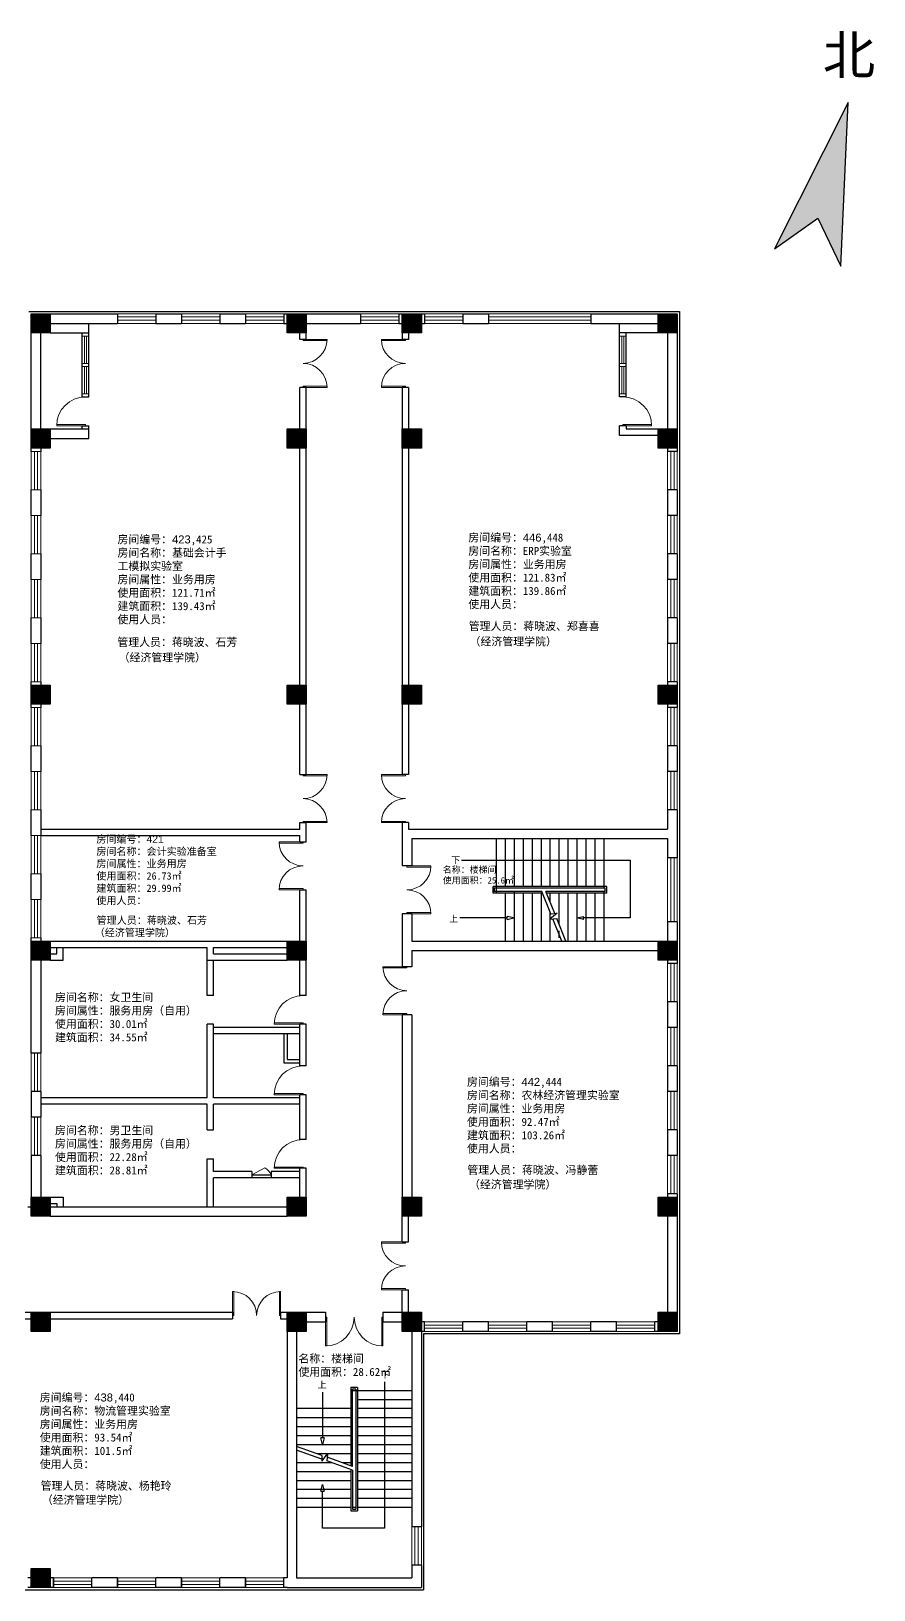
# Model space of a CAD drawing. Header units: millimetres. Extents: x 62836 to 190183, y 47750 to 101830.
# Drawn here: x 163836 to 190183, y 53131 to 101830 of the extents above; entities that cross this region are included whole.
import ezdxf

# ---------------------------------------------------------------- set-up
doc = ezdxf.new("R2010")
doc.units = ezdxf.units.MM
doc.header["$LTSCALE"] = 1000
doc.linetypes.add('CONTINOUS', pattern=[0])
doc.layers.add('填充', color=7, linetype='Continuous')
doc.layers.add('管理人员', color=2, linetype='Continuous')
for name, color, linetype, lineweight in [('墙体', 30, 'Continuous', 30), ('墙线', 30, 'Continuous', 30), ('文字', 7, 'Continuous', 30), ('柱子', 150, 'Continuous', 30), ('窗户', 131, 'Continuous', 15), ('窗线', 131, 'Continuous', 15), ('门线', 154, 'CONTINOUS', 15)]:
    doc.layers.add(name, color=color, linetype=linetype, lineweight=lineweight)
doc.styles.get("Standard").update_dxf_attribs({"font": 'arial.ttf'})

msp = doc.modelspace()

# ---------------------------------------------------------------- hatches: boundary and pattern name
h = msp.add_hatch(color=256)
h.dxf.hatch_style = 1
h.paths.add_polyline_path([(189377, 99598), (187072, 95033), (188434, 95990), (189152, 94489)])
at = {"layer": '填充'}
h = msp.add_hatch(color=256, dxfattribs=at)
h.dxf.hatch_style = 1
h.paths.add_polyline_path([(164436, 93001), (163836, 93001), (163836, 92401), (164436, 92401)])
h = msp.add_hatch(color=256, dxfattribs=at)
h.dxf.hatch_style = 1
h.paths.add_polyline_path([(172436, 93001), (171836, 93001), (171836, 92401), (172436, 92401)])
h = msp.add_hatch(color=256, dxfattribs=at)
h.dxf.hatch_style = 1
h.paths.add_polyline_path([(176036, 93001), (175436, 93001), (175436, 92401), (176036, 92401)])
h = msp.add_hatch(color=256, dxfattribs=at)
h.dxf.hatch_style = 1
h.paths.add_polyline_path([(184036, 93001), (183436, 93001), (183436, 92401), (184036, 92401)])
h = msp.add_hatch(color=256, dxfattribs=at)
h.dxf.hatch_style = 1
h.paths.add_polyline_path([(164436, 89401), (163836, 89401), (163836, 88801), (164436, 88801)])
h = msp.add_hatch(color=256, dxfattribs=at)
h.dxf.hatch_style = 1
h.paths.add_polyline_path([(172436, 89401), (171836, 89401), (171836, 88801), (172436, 88801)])
h = msp.add_hatch(color=256, dxfattribs=at)
h.dxf.hatch_style = 1
h.paths.add_polyline_path([(176036, 89401), (175436, 89401), (175436, 88801), (176036, 88801)])
h = msp.add_hatch(color=256, dxfattribs=at)
h.dxf.hatch_style = 1
h.paths.add_polyline_path([(184036, 89401), (183436, 89401), (183436, 88801), (184036, 88801)])
h = msp.add_hatch(color=256, dxfattribs=at)
h.dxf.hatch_style = 1
h.paths.add_polyline_path([(164436, 81401), (163836, 81401), (163836, 80801), (164436, 80801)])
h = msp.add_hatch(color=256, dxfattribs=at)
h.dxf.hatch_style = 1
h.paths.add_polyline_path([(172436, 81401), (171836, 81401), (171836, 80801), (172436, 80801)])
h = msp.add_hatch(color=256, dxfattribs=at)
h.dxf.hatch_style = 1
h.paths.add_polyline_path([(176036, 81401), (175436, 81401), (175436, 80801), (176036, 80801)])
h = msp.add_hatch(color=256, dxfattribs=at)
h.dxf.hatch_style = 1
h.paths.add_polyline_path([(184036, 81401), (183436, 81401), (183436, 80801), (184036, 80801)])
h = msp.add_hatch(color=256, dxfattribs=at)
h.dxf.hatch_style = 1
h.paths.add_polyline_path([(164436, 73401), (163836, 73401), (163836, 72801), (164436, 72801)])
h = msp.add_hatch(color=256, dxfattribs=at)
h.dxf.hatch_style = 1
h.paths.add_polyline_path([(172436, 73401), (171836, 73401), (171836, 72801), (172436, 72801)])
h = msp.add_hatch(color=256, dxfattribs=at)
h.dxf.hatch_style = 1
h.paths.add_polyline_path([(184036, 73401), (183436, 73401), (183436, 72801), (184036, 72801)])
h = msp.add_hatch(color=256, dxfattribs=at)
h.dxf.hatch_style = 1
h.paths.add_polyline_path([(164436, 65401), (163836, 65401), (163836, 64801), (164436, 64801)])
h = msp.add_hatch(color=256, dxfattribs=at)
h.dxf.hatch_style = 1
h.paths.add_polyline_path([(172436, 65401), (171836, 65401), (171836, 64801), (172436, 64801)])
h = msp.add_hatch(color=256, dxfattribs=at)
h.dxf.hatch_style = 1
h.paths.add_polyline_path([(176036, 65401), (175436, 65401), (175436, 64801), (176036, 64801)])
h = msp.add_hatch(color=256, dxfattribs=at)
h.dxf.hatch_style = 1
h.paths.add_polyline_path([(184036, 65401), (183436, 65401), (183436, 64801), (184036, 64801)])
h = msp.add_hatch(color=256, dxfattribs=at)
h.dxf.hatch_style = 1
h.paths.add_polyline_path([(164436, 61801), (163836, 61801), (163836, 61201), (164436, 61201)])
h = msp.add_hatch(color=256, dxfattribs=at)
h.dxf.hatch_style = 1
h.paths.add_polyline_path([(172436, 61801), (171836, 61801), (171836, 61201), (172436, 61201)])
h = msp.add_hatch(color=256, dxfattribs=at)
h.dxf.hatch_style = 1
h.paths.add_polyline_path([(176036, 61801), (175436, 61801), (175436, 61201), (176036, 61201)])
h = msp.add_hatch(color=256, dxfattribs=at)
h.dxf.hatch_style = 1
h.paths.add_polyline_path([(184036, 61801), (183436, 61801), (183436, 61201), (184036, 61201)])
h = msp.add_hatch(color=256, dxfattribs=at)
h.dxf.hatch_style = 1
h.paths.add_polyline_path([(164436, 53801), (163836, 53801), (163836, 53201), (164436, 53201)])

# ---------------------------------------------------------------- linework, layer by layer
for p, q in [((189377, 99598), (187072, 95033)), ((189152, 94489), (189377, 99598)), ((187072, 95033), (188434, 95990)), ((188434, 95990), (189152, 94489))]:
    msp.add_line(p, q)
at = {"layer": '墙体'}
for p, q in [((165636, 90401), (165636, 92701)), ((182236, 90401), (182236, 92701)), ((164436, 92401), (165636, 92401)), ((165436, 90401), (165436, 92401)), ((183436, 92401), (182236, 92401)), ((182436, 90401), (182436, 92401)), ((165436, 90401), (165636, 90401)), ((182436, 90401), (182236, 90401)), ((164436, 89401), (165636, 89401)), ((165436, 89401), (165436, 89501)), ((165436, 89501), (165636, 89501)), ((165636, 89101), (165636, 89501)), ((182236, 89201), (182236, 89501)), ((182436, 89501), (182236, 89501)), ((183436, 89201), (182236, 89201)), ((182436, 89501), (182436, 89401)), ((182436, 89401), (183436, 89401)), ((164436, 89101), (165636, 89101)), ((178377, 76601), (178377, 74901)), ((178657, 76601), (178657, 75101)), ((178937, 76601), (178937, 75101)), ((178937, 76601), (178937, 75101)), ((179217, 76601), (179217, 75101)), ((179497, 76601), (179497, 75101)), ((179777, 76601), (179777, 75101)), ((179777, 76601), (179777, 75101)), ((180057, 76601), (180057, 75101)), ((180337, 76601), (180337, 75101)), ((180617, 76601), (180617, 75101)), ((180617, 76601), (180617, 75101)), ((180897, 76601), (180897, 75101)), ((181177, 76601), (181177, 75101)), ((181457, 76601), (181457, 75101)), ((181737, 76601), (181737, 75051)), ((177287, 75926), (182561, 75926)), ((182561, 75926), (182561, 74123)), ((181837, 75101), (178277, 75101)), ((178277, 74901), (178277, 75101)), ((181787, 75051), (178277, 75051)), ((178327, 74951), (178327, 75051)), ((181787, 74951), (181787, 75051)), ((181837, 74901), (181837, 75101)), ((179807, 74951), (178277, 74951)), ((178377, 74951), (178277, 74951)), ((179827, 74901), (178277, 74901)), ((178657, 74901), (178657, 73401)), ((178937, 74951), (178937, 73401)), ((178937, 74901), (178937, 73401)), ((179217, 74901), (179217, 73401)), ((179497, 74901), (179497, 73401)), ((179777, 74901), (179777, 73401)), ((179777, 74901), (179777, 73401)), ((180089, 74247), (179807, 74951)), ((181787, 74951), (179932, 74951)), ((180207, 74263), (179932, 74951)), ((181837, 74901), (179952, 74901)), ((180057, 74901), (180057, 74636)), ((180337, 74901), (180337, 73936)), ((180617, 74901), (180617, 73401)), ((180617, 74901), (180617, 73401)), ((180897, 74901), (180897, 73401)), ((181177, 74901), (181177, 73401)), ((181457, 74901), (181457, 73401)), ((181737, 74951), (181737, 73401)), ((178722, 74123), (177244, 74123)), ((178722, 74073), (178722, 74173)), ((178930, 74123), (178722, 74173)), ((178722, 74073), (178930, 74123)), ((180057, 74325), (180057, 73401)), ((180287, 74274), (180057, 74089)), ((180057, 74089), (180268, 74110)), ((180089, 74247), (180287, 74274)), ((180427, 73401), (180148, 74098)), ((180552, 73401), (180268, 74110)), ((180896, 74123), (181104, 74173)), ((181104, 74073), (180896, 74123)), ((181104, 74123), (181104, 74173)), ((181104, 74073), (181104, 74173)), ((182561, 74123), (181104, 74123)), ((180337, 73725), (180337, 73501)), ((173836, 59451), (173836, 57005)), ((174036, 59451), (173836, 59451)), ((174036, 59451), (174036, 55601)), ((174884, 59633), (174884, 55060)), ((172948, 59308), (172948, 57880)), ((175736, 59351), (173836, 59351)), ((173986, 59401), (173886, 59401)), ((173886, 56987), (173886, 59401)), ((173986, 59401), (173986, 55651)), ((175736, 59071), (174036, 59071)), ((173836, 58791), (172136, 58791)), ((173836, 58501), (172136, 58501)), ((175736, 58791), (174036, 58791)), ((175736, 58501), (174036, 58501)), ((173836, 58221), (172136, 58221)), ((175736, 58221), (174036, 58221)), ((173836, 57941), (172136, 57941)), ((173836, 57661), (172136, 57661)), ((173836, 57661), (172136, 57661)), ((172923, 57332), (172136, 57614)), ((172923, 57214), (172136, 57496)), ((172998, 57880), (172898, 57880)), ((172948, 57672), (172898, 57880)), ((172998, 57880), (172948, 57672)), ((175736, 57941), (174036, 57941)), ((175736, 57661), (174036, 57661)), ((175736, 57661), (174036, 57661)), ((173240, 57101), (172136, 57101)), ((173836, 57381), (172788, 57381)), ((172923, 57151), (173099, 57381)), ((172923, 57332), (172923, 57151)), ((173099, 57381), (173078, 57159)), ((173886, 56869), (173078, 57159)), ((173886, 56987), (173088, 57273)), ((173836, 57101), (173570, 57101)), ((175736, 57381), (174036, 57381)), ((175736, 57101), (174036, 57101)), ((173836, 56821), (172136, 56821)), ((173836, 56821), (172136, 56821)), ((173836, 56541), (172136, 56541)), ((173836, 56887), (173836, 55601)), ((173886, 56869), (173886, 55651)), ((175736, 56821), (174036, 56821)), ((175736, 56821), (174036, 56821)), ((175736, 56541), (174036, 56541)), ((173836, 56261), (172136, 56261)), ((172898, 56214), (172948, 56422)), ((172898, 56214), (172998, 56214)), ((172948, 56422), (172998, 56214)), ((172948, 55060), (172948, 56214)), ((175736, 56261), (174036, 56261)), ((173836, 55981), (172136, 55981)), ((173836, 55701), (172136, 55701)), ((173836, 55601), (174036, 55601)), ((173986, 55701), (173886, 55701)), ((173886, 55651), (173986, 55651)), ((175736, 55981), (174036, 55981)), ((175736, 55701), (174036, 55701)), ((174884, 55060), (172948, 55060))]:
    msp.add_line(p, q, dxfattribs=at)
at = {"layer": '墙线'}
for p, q in [((163766, 93071), (184106, 93071)), ((184106, 93071), (184106, 61131)), ((164436, 93001), (166536, 93001)), ((164436, 92701), (166536, 92701)), ((166536, 93001), (166536, 92701)), ((167736, 93001), (168536, 93001)), ((167736, 93001), (167736, 92701)), ((167736, 92701), (168536, 92701)), ((168536, 93001), (168536, 92701)), ((169736, 93001), (170536, 93001)), ((169736, 93001), (169736, 92701)), ((169736, 92701), (170536, 92701)), ((170536, 93001), (170536, 92701)), ((171736, 93001), (171836, 93001)), ((171736, 93001), (171736, 92701)), ((171736, 92701), (171836, 92701)), ((172436, 93001), (174136, 93001)), ((172436, 92701), (174136, 92701)), ((174136, 93001), (174136, 92701)), ((175336, 93001), (175436, 93001)), ((175336, 93001), (175336, 92701)), ((175336, 92701), (175436, 92701)), ((176036, 93001), (176136, 93001)), ((176036, 92701), (176136, 92701)), ((176136, 93001), (176136, 92701)), ((177336, 93001), (178136, 93001)), ((177336, 93001), (177336, 92701)), ((177336, 92701), (178136, 92701)), ((178136, 93001), (178136, 92701)), ((181336, 93001), (183436, 93001)), ((181336, 93001), (181336, 92701)), ((181336, 92701), (183436, 92701)), ((163836, 89401), (163836, 92401)), ((164136, 89401), (164136, 92401)), ((172236, 92201), (172236, 92401)), ((172436, 92201), (172236, 92201)), ((172436, 92201), (172436, 92401)), ((175436, 92401), (175436, 92201)), ((175636, 92201), (175436, 92201)), ((175636, 92401), (175636, 92201)), ((175636, 92401), (175636, 92201)), ((183736, 92401), (183736, 89401)), ((184036, 92401), (184036, 89401)), ((172236, 89401), (172236, 90701)), ((172436, 90701), (172236, 90701)), ((172436, 89401), (172436, 90701)), ((175436, 90701), (175436, 89401)), ((175636, 90701), (175436, 90701)), ((175636, 90701), (175636, 89401)), ((175636, 90701), (175636, 89401)), ((163836, 88701), (163836, 88801)), ((164136, 88801), (164136, 88701)), ((172236, 81401), (172236, 88801)), ((172436, 81401), (172436, 88801)), ((175436, 88801), (175436, 81401)), ((175636, 88801), (175636, 81401)), ((183736, 88801), (183736, 88701)), ((184036, 88701), (183736, 88701)), ((184036, 88801), (184036, 88701)), ((163836, 86701), (163836, 87501)), ((164136, 87501), (164136, 86701)), ((183736, 87501), (183736, 86701)), ((184036, 87501), (183736, 87501)), ((184036, 87501), (184036, 86701)), ((184036, 86701), (183736, 86701)), ((163836, 84701), (163836, 85501)), ((164136, 85501), (164136, 84701)), ((183736, 85501), (183736, 84701)), ((184036, 85501), (183736, 85501)), ((184036, 85501), (184036, 84701)), ((184036, 84701), (183736, 84701)), ((163836, 82701), (163836, 83501)), ((164136, 83501), (164136, 82701)), ((183736, 83501), (183736, 82701)), ((184036, 83501), (183736, 83501)), ((184036, 83501), (184036, 82701)), ((184036, 82701), (183736, 82701)), ((163836, 81401), (163836, 81501)), ((164136, 81501), (164136, 81401)), ((183736, 81501), (183736, 81401)), ((184036, 81501), (183736, 81501)), ((184036, 81501), (184036, 81401)), ((163836, 80701), (163836, 80801)), ((164136, 80801), (164136, 80701)), ((172236, 78601), (172236, 80801)), ((172436, 78601), (172436, 80801)), ((175436, 80801), (175436, 78601)), ((175636, 80801), (175636, 78601)), ((183736, 80801), (183736, 80701)), ((184036, 80701), (183736, 80701)), ((184036, 80801), (184036, 80701)), ((163836, 78701), (163836, 79501)), ((164136, 79501), (164136, 78701)), ((183736, 79501), (183736, 78701)), ((184036, 79501), (183736, 79501)), ((184036, 79501), (184036, 78701)), ((172236, 78601), (172436, 78601)), ((175636, 78601), (175436, 78601)), ((184036, 78701), (183736, 78701)), ((163836, 76701), (163836, 77501)), ((164136, 77501), (164136, 76701)), ((183736, 77501), (183736, 76901)), ((184036, 77501), (183736, 77501)), ((184036, 77501), (184036, 76001)), ((172236, 77101), (172436, 77101)), ((172236, 76901), (172236, 77101)), ((172436, 76501), (172436, 77101)), ((175436, 77101), (175436, 75751)), ((175636, 77101), (175436, 77101)), ((175636, 77101), (175636, 76901)), ((164136, 76901), (172236, 76901)), ((164136, 76701), (172236, 76701)), ((172236, 76501), (172236, 76701)), ((172236, 76501), (172436, 76501)), ((175636, 76901), (183736, 76901)), ((175736, 76601), (175736, 75751)), ((175736, 76601), (183736, 76601)), ((183736, 76601), (183736, 76001)), ((184036, 76001), (183736, 76001)), ((163836, 74701), (163836, 75501)), ((164136, 75501), (164136, 74701)), ((175736, 75751), (175436, 75751)), ((172236, 73401), (172236, 75001)), ((172236, 75001), (172436, 75001)), ((172436, 73401), (172436, 75001)), ((175436, 74251), (175436, 72601)), ((175736, 74251), (175436, 74251)), ((175736, 74251), (175736, 73401)), ((183736, 74001), (183736, 73401)), ((184036, 74001), (183736, 74001)), ((184036, 74001), (184036, 73401)), ((163836, 73401), (163836, 73501)), ((164136, 73501), (164136, 73401)), ((164436, 73401), (171836, 73401)), ((164436, 73201), (169336, 73201)), ((164636, 73001), (164636, 73201)), ((164836, 72801), (164836, 73201)), ((169336, 71701), (169336, 73201)), ((169536, 73201), (171836, 73201)), ((169536, 73001), (169536, 73201)), ((175736, 73401), (183436, 73401)), ((175736, 73101), (175736, 72601)), ((175736, 73101), (183436, 73101)), ((163836, 69901), (163836, 72801)), ((164136, 72801), (164136, 69901)), ((164436, 73001), (164636, 73001)), ((164436, 72801), (164836, 72801)), ((169336, 72801), (171836, 72801)), ((169536, 73001), (171836, 73001)), ((169536, 71701), (169536, 72801)), ((172236, 71701), (172236, 72801)), ((172436, 71701), (172436, 72801)), ((175736, 72601), (175436, 72601)), ((183736, 72801), (183736, 72701)), ((184036, 72701), (183736, 72701)), ((184036, 72801), (184036, 72701)), ((169536, 71701), (169336, 71701)), ((172436, 71701), (172236, 71701)), ((183736, 71501), (183736, 70701)), ((184036, 71501), (183736, 71501)), ((184036, 71501), (184036, 70701)), ((169336, 68501), (169336, 70801)), ((169536, 70801), (169336, 70801)), ((169536, 68501), (169536, 70801)), ((172236, 70701), (169536, 70701)), ((172236, 69501), (172236, 70801)), ((172436, 70801), (172236, 70801)), ((172436, 69501), (172436, 70801)), ((175436, 71101), (175436, 65401)), ((175736, 71101), (175436, 71101)), ((175736, 71101), (175736, 65401)), ((184036, 70701), (183736, 70701)), ((172236, 70501), (169536, 70501)), ((171736, 70501), (171736, 69601)), ((171836, 70501), (171836, 69701)), ((164136, 69901), (163836, 69901)), ((171836, 69701), (172236, 69701)), ((171736, 69601), (172236, 69601)), ((172436, 69501), (172236, 69501)), ((183736, 69501), (183736, 68701)), ((184036, 69501), (183736, 69501)), ((184036, 69501), (184036, 68701)), ((163836, 68701), (163836, 67901)), ((164136, 68701), (163836, 68701)), ((164136, 68701), (164136, 67901)), ((184036, 68701), (183736, 68701)), ((169336, 68501), (164136, 68501)), ((169336, 68301), (164136, 68301)), ((169336, 67501), (169336, 68301)), ((172236, 68501), (169536, 68501)), ((169536, 67501), (169536, 68301)), ((172236, 68301), (169536, 68301)), ((172236, 67201), (172236, 68601)), ((172436, 68601), (172236, 68601)), ((172436, 67201), (172436, 68601)), ((164136, 67901), (163836, 67901)), ((169336, 67501), (169536, 67501)), ((183736, 67501), (183736, 66701)), ((184036, 67501), (183736, 67501)), ((184036, 67501), (184036, 66701)), ((172436, 67201), (172236, 67201)), ((163836, 66701), (163836, 65401)), ((164136, 66701), (163836, 66701)), ((164136, 66701), (164136, 65401)), ((169336, 65101), (169336, 66601)), ((169336, 66601), (169536, 66601)), ((169536, 66201), (169536, 66601)), ((172236, 65401), (172236, 66301)), ((172436, 66301), (172236, 66301)), ((172436, 65401), (172436, 66301)), ((184036, 66701), (183736, 66701)), ((170736, 66201), (169536, 66201)), ((169536, 65101), (169536, 66001)), ((172236, 66001), (169536, 66001)), ((170736, 66201), (170736, 66001)), ((170736, 66101), (171336, 66101)), ((172236, 66201), (171336, 66201)), ((171336, 66201), (171336, 66001)), ((164436, 65401), (164836, 65401)), ((164836, 65401), (164836, 65101)), ((183736, 65501), (183736, 65401)), ((184036, 65501), (183736, 65501)), ((184036, 65501), (184036, 65401)), ((163736, 65101), (163836, 65101)), ((164436, 65201), (164636, 65201)), ((164436, 65101), (171836, 65101)), ((164436, 64801), (171836, 64801)), ((164636, 65201), (164636, 65101)), ((175436, 64001), (175436, 64801)), ((175636, 64001), (175636, 64801)), ((183736, 64801), (183736, 61801)), ((184036, 64801), (184036, 61801)), ((175436, 64001), (175636, 64001)), ((175436, 61801), (175436, 62501)), ((175436, 62501), (175636, 62501)), ((175636, 61801), (175636, 62501)), ((162136, 61801), (163836, 61801)), ((162136, 61601), (163836, 61601)), ((164436, 61801), (170136, 61801)), ((164436, 61601), (170136, 61601)), ((170136, 61801), (170136, 61601)), ((171636, 61801), (171836, 61801)), ((171636, 61801), (171636, 61601)), ((171636, 61601), (171836, 61601)), ((172436, 61801), (173036, 61801)), ((172436, 61501), (173036, 61501)), ((173036, 61801), (173036, 61501)), ((174836, 61801), (175436, 61801)), ((174836, 61801), (174836, 61501)), ((174836, 61501), (175436, 61501)), ((176136, 61501), (176036, 61501)), ((176136, 61201), (176136, 61501)), ((178136, 61501), (177336, 61501)), ((177336, 61201), (177336, 61501)), ((178136, 61201), (178136, 61501)), ((180136, 61501), (179336, 61501)), ((179336, 61201), (179336, 61501)), ((180136, 61201), (180136, 61501)), ((182136, 61501), (181336, 61501)), ((181336, 61201), (181336, 61501)), ((182136, 61201), (182136, 61501)), ((183436, 61501), (183336, 61501)), ((183336, 61201), (183336, 61501)), ((171836, 61201), (171836, 53501)), ((172136, 61201), (172136, 53501)), ((175736, 61201), (175736, 55101)), ((176036, 61201), (176036, 55101)), ((176136, 61201), (176036, 61201)), ((176106, 61131), (176106, 53131)), ((184106, 61131), (176106, 61131)), ((178136, 61201), (177336, 61201)), ((180136, 61201), (179336, 61201)), ((182136, 61201), (181336, 61201)), ((183436, 61201), (183336, 61201)), ((176036, 55101), (175736, 55101)), ((175736, 53901), (175736, 53501)), ((176036, 53901), (175736, 53901)), ((176036, 53901), (176036, 53201)), ((123766, 53131), (176106, 53131)), ((163836, 53501), (163736, 53501)), ((163836, 53201), (163736, 53201)), ((164536, 53501), (164436, 53501)), ((164536, 53201), (164436, 53201)), ((164536, 53501), (164536, 53201)), ((164536, 53501), (164536, 53201)), ((164536, 53201), (164536, 53501)), ((165736, 53201), (165736, 53501)), ((166536, 53501), (165736, 53501)), ((166536, 53201), (165736, 53201)), ((166536, 53501), (166536, 53201)), ((166536, 53501), (166536, 53201)), ((166536, 53201), (166536, 53501)), ((167736, 53201), (167736, 53501)), ((168536, 53501), (167736, 53501)), ((168536, 53201), (167736, 53201)), ((168536, 53501), (168536, 53201)), ((168536, 53501), (168536, 53201)), ((168536, 53201), (168536, 53501)), ((169736, 53201), (169736, 53501)), ((170536, 53501), (169736, 53501)), ((170536, 53201), (169736, 53201)), ((170536, 53501), (170536, 53201)), ((170536, 53501), (170536, 53201)), ((170536, 53201), (170536, 53501)), ((171736, 53201), (171736, 53501)), ((171836, 53501), (171736, 53501)), ((171836, 53201), (171736, 53201)), ((171836, 53201), (176036, 53201)), ((172136, 53501), (175736, 53501))]:
    msp.add_line(p, q, dxfattribs=at)
at = {"layer": '柱子'}
for p, q in [((163836, 93001), (164436, 93001)), ((163836, 92401), (163836, 93001)), ((164436, 93001), (164436, 92401)), ((171836, 93001), (172436, 93001)), ((171836, 92401), (171836, 93001)), ((172436, 93001), (172436, 92401)), ((175436, 93001), (176036, 93001)), ((175436, 92401), (175436, 93001)), ((176036, 93001), (176036, 92401)), ((183436, 93001), (184036, 93001)), ((183436, 92401), (183436, 93001)), ((184036, 93001), (184036, 92401)), ((164436, 92401), (163836, 92401)), ((172436, 92401), (171836, 92401)), ((176036, 92401), (175436, 92401)), ((184036, 92401), (183436, 92401)), ((163836, 89401), (164436, 89401)), ((163836, 88801), (163836, 89401)), ((164436, 89401), (164436, 88801)), ((171836, 89401), (172436, 89401)), ((171836, 88801), (171836, 89401)), ((172436, 89401), (172436, 88801)), ((175436, 89401), (176036, 89401)), ((175436, 88801), (175436, 89401)), ((176036, 89401), (176036, 88801)), ((183436, 89401), (184036, 89401)), ((183436, 88801), (183436, 89401)), ((184036, 89401), (184036, 88801)), ((164436, 88801), (163836, 88801)), ((172436, 88801), (171836, 88801)), ((176036, 88801), (175436, 88801)), ((184036, 88801), (183436, 88801)), ((163836, 81401), (164436, 81401)), ((163836, 80801), (163836, 81401)), ((164436, 81401), (164436, 80801)), ((171836, 81401), (172436, 81401)), ((171836, 80801), (171836, 81401)), ((172436, 81401), (172436, 80801)), ((175436, 81401), (176036, 81401)), ((175436, 80801), (175436, 81401)), ((176036, 81401), (176036, 80801)), ((183436, 81401), (184036, 81401)), ((183436, 80801), (183436, 81401)), ((184036, 81401), (184036, 80801)), ((164436, 80801), (163836, 80801)), ((172436, 80801), (171836, 80801)), ((176036, 80801), (175436, 80801)), ((184036, 80801), (183436, 80801)), ((163836, 73401), (164436, 73401)), ((163836, 72801), (163836, 73401)), ((164436, 73401), (164436, 72801)), ((171836, 73401), (172436, 73401)), ((171836, 72801), (171836, 73401)), ((172436, 73401), (172436, 72801)), ((183436, 73401), (184036, 73401)), ((183436, 72801), (183436, 73401)), ((184036, 73401), (184036, 72801)), ((164436, 72801), (163836, 72801)), ((172436, 72801), (171836, 72801)), ((184036, 72801), (183436, 72801)), ((163836, 65401), (164436, 65401)), ((163836, 64801), (163836, 65401)), ((164436, 65401), (164436, 64801)), ((171836, 65401), (172436, 65401)), ((171836, 64801), (171836, 65401)), ((172436, 65401), (172436, 64801)), ((175436, 65401), (176036, 65401)), ((175436, 64801), (175436, 65401)), ((176036, 65401), (176036, 64801)), ((183436, 65401), (184036, 65401)), ((183436, 64801), (183436, 65401)), ((184036, 65401), (184036, 64801)), ((164436, 64801), (163836, 64801)), ((172436, 64801), (171836, 64801)), ((176036, 64801), (175436, 64801)), ((184036, 64801), (183436, 64801)), ((163836, 61801), (164436, 61801)), ((163836, 61201), (163836, 61801)), ((164436, 61801), (164436, 61201)), ((171836, 61801), (172436, 61801)), ((171836, 61201), (171836, 61801)), ((172436, 61801), (172436, 61201)), ((175436, 61801), (176036, 61801)), ((175436, 61201), (175436, 61801)), ((176036, 61801), (176036, 61201)), ((183436, 61801), (184036, 61801)), ((183436, 61201), (183436, 61801)), ((184036, 61801), (184036, 61201)), ((164436, 61201), (163836, 61201)), ((172436, 61201), (171836, 61201)), ((176036, 61201), (175436, 61201)), ((184036, 61201), (183436, 61201)), ((163836, 53801), (164436, 53801)), ((163836, 53201), (163836, 53801)), ((164436, 53801), (164436, 53201)), ((164436, 53201), (163836, 53201))]:
    msp.add_line(p, q, dxfattribs=at)
at = {"layer": '窗户'}
for p, q in [((165436, 92301), (165636, 92301)), ((165436, 91451), (165436, 92301)), ((165503, 92301), (165503, 91451)), ((165570, 92301), (165570, 91451)), ((165636, 92301), (165636, 91451)), ((182236, 92301), (182436, 92301)), ((182236, 91451), (182236, 92301)), ((182303, 92301), (182303, 91451)), ((182370, 92301), (182370, 91451)), ((182436, 92301), (182436, 91451)), ((165636, 91451), (165436, 91451)), ((165436, 90501), (165436, 91351)), ((165436, 91351), (165636, 91351)), ((165503, 91351), (165503, 90501)), ((165570, 91351), (165570, 90501)), ((165636, 91351), (165636, 90501)), ((182436, 91451), (182236, 91451)), ((182236, 90501), (182236, 91351)), ((182236, 91351), (182436, 91351)), ((182303, 91351), (182303, 90501)), ((182370, 91351), (182370, 90501)), ((182436, 91351), (182436, 90501)), ((165636, 90501), (165436, 90501)), ((182436, 90501), (182236, 90501))]:
    msp.add_line(p, q, dxfattribs=at)
at = {"layer": '窗线'}
for p, q in [((166536, 93001), (167736, 93001)), ((166536, 93001), (166536, 92701)), ((166536, 92901), (167736, 92901)), ((166536, 92801), (167736, 92801)), ((166536, 92701), (167736, 92701)), ((167736, 93001), (167736, 92701)), ((168536, 93001), (169736, 93001)), ((168536, 93001), (168536, 92701)), ((168536, 92901), (169736, 92901)), ((168536, 92801), (169736, 92801)), ((168536, 92701), (169736, 92701)), ((169736, 93001), (169736, 92701)), ((170536, 93001), (171736, 93001)), ((170536, 93001), (170536, 92701)), ((170536, 92901), (171736, 92901)), ((170536, 92801), (171736, 92801)), ((170536, 92701), (171736, 92701)), ((171736, 93001), (171736, 92701)), ((174136, 93001), (175336, 93001)), ((174136, 93001), (174136, 92701)), ((174136, 92901), (175336, 92901)), ((174136, 92801), (175336, 92801)), ((174136, 92701), (175336, 92701)), ((175336, 93001), (175336, 92701)), ((176136, 93001), (177336, 93001)), ((176136, 93001), (176136, 92701)), ((176136, 92901), (177336, 92901)), ((176136, 92801), (177336, 92801)), ((176136, 92701), (177336, 92701)), ((177336, 93001), (177336, 92701)), ((178136, 93001), (181336, 93001)), ((178136, 92901), (181336, 92901)), ((181336, 92801), (178136, 92801)), ((181336, 92701), (178136, 92701)), ((163836, 88701), (164136, 88701)), ((163836, 87501), (163836, 88701)), ((163936, 87501), (163936, 88701)), ((164036, 87501), (164036, 88701)), ((164136, 87501), (164136, 88701)), ((183736, 87501), (183736, 88701)), ((183736, 88701), (184036, 88701)), ((183836, 87501), (183836, 88701)), ((183936, 87501), (183936, 88701)), ((184036, 87501), (184036, 88701)), ((163836, 87501), (164136, 87501)), ((183736, 87501), (184036, 87501)), ((163836, 86701), (164136, 86701)), ((163836, 85501), (163836, 86701)), ((163936, 85501), (163936, 86701)), ((164036, 85501), (164036, 86701)), ((164136, 85501), (164136, 86701)), ((183736, 85501), (183736, 86701)), ((183736, 86701), (184036, 86701)), ((183836, 85501), (183836, 86701)), ((183936, 85501), (183936, 86701)), ((184036, 85501), (184036, 86701)), ((163836, 85501), (164136, 85501)), ((183736, 85501), (184036, 85501)), ((163836, 84701), (164136, 84701)), ((163836, 83501), (163836, 84701)), ((163936, 83501), (163936, 84701)), ((164036, 83501), (164036, 84701)), ((164136, 83501), (164136, 84701)), ((183736, 83501), (183736, 84701)), ((183736, 84701), (184036, 84701)), ((183836, 83501), (183836, 84701)), ((183936, 83501), (183936, 84701)), ((184036, 83501), (184036, 84701)), ((163836, 83501), (164136, 83501)), ((183736, 83501), (184036, 83501)), ((163836, 82701), (164136, 82701)), ((163836, 81501), (163836, 82701)), ((163936, 81501), (163936, 82701)), ((164036, 81501), (164036, 82701)), ((164136, 81501), (164136, 82701)), ((183736, 81501), (183736, 82701)), ((183736, 82701), (184036, 82701)), ((183836, 81501), (183836, 82701)), ((183936, 81501), (183936, 82701)), ((184036, 81501), (184036, 82701)), ((163836, 81501), (164136, 81501)), ((183736, 81501), (184036, 81501)), ((163836, 80701), (164136, 80701)), ((163836, 79501), (163836, 80701)), ((163936, 79501), (163936, 80701)), ((164036, 79501), (164036, 80701)), ((164136, 79501), (164136, 80701)), ((183736, 79501), (183736, 80701)), ((183736, 80701), (184036, 80701)), ((183836, 79501), (183836, 80701)), ((183936, 79501), (183936, 80701)), ((184036, 79501), (184036, 80701)), ((163836, 79501), (164136, 79501)), ((183736, 79501), (184036, 79501)), ((163836, 78701), (164136, 78701)), ((163836, 77501), (163836, 78701)), ((163936, 77501), (163936, 78701)), ((164036, 77501), (164036, 78701)), ((164136, 77501), (164136, 78701)), ((183736, 77501), (183736, 78701)), ((183736, 78701), (184036, 78701)), ((183836, 77501), (183836, 78701)), ((183936, 77501), (183936, 78701)), ((184036, 77501), (184036, 78701)), ((163836, 77501), (164136, 77501)), ((183736, 77501), (184036, 77501)), ((163836, 76701), (164136, 76701)), ((163836, 75501), (163836, 76701)), ((163936, 75501), (163936, 76701)), ((164036, 75501), (164036, 76701)), ((164136, 75501), (164136, 76701)), ((183736, 76001), (183736, 74001)), ((184036, 76001), (183736, 76001)), ((183836, 74001), (183836, 76001)), ((183936, 74001), (183936, 76001)), ((184036, 74001), (184036, 76001)), ((163836, 75501), (164136, 75501)), ((163836, 74701), (164136, 74701)), ((163836, 73501), (163836, 74701)), ((163936, 73501), (163936, 74701)), ((164036, 73501), (164036, 74701)), ((164136, 73501), (164136, 74701)), ((183736, 74001), (184036, 74001)), ((163836, 73501), (164136, 73501)), ((183736, 71501), (183736, 72701)), ((183736, 72701), (184036, 72701)), ((183836, 71501), (183836, 72701)), ((183936, 71501), (183936, 72701)), ((184036, 71501), (184036, 72701)), ((183736, 71501), (184036, 71501)), ((183736, 69501), (183736, 70701)), ((183736, 70701), (184036, 70701)), ((183836, 69501), (183836, 70701)), ((183936, 69501), (183936, 70701)), ((184036, 69501), (184036, 70701)), ((163836, 69901), (164136, 69901)), ((163836, 68701), (163836, 69901)), ((163936, 68701), (163936, 69901)), ((164036, 68701), (164036, 69901)), ((164136, 68701), (164136, 69901)), ((183736, 69501), (184036, 69501)), ((163836, 68701), (164136, 68701)), ((183736, 67501), (183736, 68701)), ((183736, 68701), (184036, 68701)), ((183836, 67501), (183836, 68701)), ((183936, 67501), (183936, 68701)), ((184036, 67501), (184036, 68701)), ((163836, 67901), (164136, 67901)), ((163836, 66701), (163836, 67901)), ((163936, 66701), (163936, 67901)), ((164036, 66701), (164036, 67901)), ((164136, 66701), (164136, 67901)), ((183736, 67501), (184036, 67501)), ((163836, 66701), (164136, 66701)), ((183736, 65501), (183736, 66701)), ((183736, 66701), (184036, 66701)), ((183836, 65501), (183836, 66701)), ((183936, 65501), (183936, 66701)), ((184036, 65501), (184036, 66701)), ((183736, 65501), (184036, 65501)), ((176136, 61501), (177336, 61501)), ((176136, 61501), (176136, 61201)), ((176136, 61401), (177336, 61401)), ((177336, 61501), (177336, 61201)), ((178136, 61501), (179336, 61501)), ((178136, 61501), (178136, 61201)), ((178136, 61401), (179336, 61401)), ((179336, 61501), (179336, 61201)), ((180136, 61501), (181336, 61501)), ((180136, 61501), (180136, 61201)), ((180136, 61401), (181336, 61401)), ((181336, 61501), (181336, 61201)), ((182136, 61501), (183336, 61501)), ((182136, 61501), (182136, 61201)), ((182136, 61401), (183336, 61401)), ((183336, 61501), (183336, 61201)), ((176136, 61301), (177336, 61301)), ((176136, 61201), (177336, 61201)), ((178136, 61301), (179336, 61301)), ((178136, 61201), (179336, 61201)), ((180136, 61301), (181336, 61301)), ((180136, 61201), (181336, 61201)), ((182136, 61301), (183336, 61301)), ((182136, 61201), (183336, 61201)), ((175736, 53901), (175736, 55101)), ((175736, 55101), (176036, 55101)), ((175836, 53901), (175836, 55101)), ((175936, 53901), (175936, 55101)), ((176036, 53901), (176036, 55101)), ((175736, 53901), (176036, 53901)), ((164536, 53501), (165736, 53501)), ((164536, 53501), (164536, 53201)), ((164536, 53401), (165736, 53401)), ((164536, 53301), (165736, 53301)), ((164536, 53201), (165736, 53201)), ((165736, 53501), (165736, 53201)), ((166536, 53501), (167736, 53501)), ((166536, 53501), (166536, 53201)), ((166536, 53401), (167736, 53401)), ((166536, 53301), (167736, 53301)), ((166536, 53201), (167736, 53201)), ((167736, 53501), (167736, 53201)), ((168536, 53501), (169736, 53501)), ((168536, 53501), (168536, 53201)), ((168536, 53401), (169736, 53401)), ((168536, 53301), (169736, 53301)), ((168536, 53201), (169736, 53201)), ((169736, 53501), (169736, 53201)), ((170536, 53501), (171736, 53501)), ((170536, 53501), (170536, 53201)), ((170536, 53401), (171736, 53401)), ((170536, 53301), (171736, 53301)), ((170536, 53201), (171736, 53201)), ((171736, 53501), (171736, 53201))]:
    msp.add_line(p, q, dxfattribs=at)
for p in [(183836, 76001), (183936, 76001)]:
    msp.add_point(p, dxfattribs=at)
at = {"layer": '门线'}
for p, q in [((172336, 92161), (172336, 92201)), ((172336, 92201), (173086, 92201)), ((173086, 92161), (172336, 92161)), ((173086, 92201), (173086, 92161)), ((174786, 92201), (174786, 92161)), ((175536, 92201), (174786, 92201)), ((174786, 92161), (175536, 92161)), ((175536, 92161), (175536, 92201)), ((173086, 90741), (172336, 90741)), ((172336, 90741), (172336, 90701)), ((172336, 90701), (173086, 90701)), ((173086, 90701), (173086, 90741)), ((174786, 90701), (174786, 90741)), ((174786, 90741), (175536, 90741)), ((175536, 90701), (174786, 90701)), ((175536, 90741), (175536, 90701)), ((164636, 89501), (164636, 89541)), ((164636, 89541), (165536, 89541)), ((165536, 89501), (164636, 89501)), ((165536, 89541), (165536, 89501)), ((183236, 89541), (182336, 89541)), ((182336, 89541), (182336, 89501)), ((182336, 89501), (183236, 89501)), ((183236, 89501), (183236, 89541)), ((172336, 78561), (172336, 78601)), ((172336, 78601), (173086, 78601)), ((173086, 78561), (172336, 78561)), ((173086, 78601), (173086, 78561)), ((174786, 78601), (174786, 78561)), ((175536, 78601), (174786, 78601)), ((174786, 78561), (175536, 78561)), ((175536, 78561), (175536, 78601)), ((173086, 77141), (172336, 77141)), ((172336, 77141), (172336, 77101)), ((172336, 77101), (173086, 77101)), ((173086, 77101), (173086, 77141)), ((174786, 77101), (174786, 77141)), ((174786, 77141), (175536, 77141)), ((175536, 77101), (174786, 77101)), ((175536, 77141), (175536, 77101)), ((171586, 76501), (171586, 76461)), ((172336, 76501), (171586, 76501)), ((171586, 76461), (172336, 76461)), ((172336, 76461), (172336, 76501)), ((175586, 75711), (175586, 75751)), ((175586, 75751), (176336, 75751)), ((176336, 75711), (175586, 75711)), ((176336, 75751), (176336, 75711)), ((171586, 75001), (171586, 75041)), ((171586, 75041), (172336, 75041)), ((172336, 75001), (171586, 75001)), ((172336, 75041), (172336, 75001)), ((176336, 74291), (175586, 74291)), ((175586, 74291), (175586, 74251)), ((175586, 74251), (176336, 74251)), ((176336, 74251), (176336, 74291)), ((174836, 72601), (174836, 72561)), ((175586, 72601), (174836, 72601)), ((175586, 72561), (175586, 72601)), ((174836, 72561), (175586, 72561)), ((174836, 71101), (174836, 71141)), ((174836, 71141), (175586, 71141)), ((175586, 71141), (175586, 71101)), ((171436, 70801), (171436, 70841)), ((171436, 70841), (172336, 70841)), ((172336, 70801), (171436, 70801)), ((172336, 70841), (172336, 70801)), ((175586, 71101), (174836, 71101)), ((171436, 68601), (171436, 68641)), ((171436, 68641), (172336, 68641)), ((172336, 68601), (171436, 68601)), ((172336, 68641), (172336, 68601)), ((170736, 66101), (171144, 66320)), ((171436, 66301), (171436, 66341)), ((171436, 66341), (172336, 66341)), ((172336, 66301), (171436, 66301)), ((172336, 66341), (172336, 66301)), ((170736, 66101), (171336, 66101)), ((174786, 64001), (174786, 63961)), ((175536, 64001), (174786, 64001)), ((174786, 63961), (175536, 63961)), ((175536, 63961), (175536, 64001)), ((170136, 62451), (170176, 62451)), ((170136, 61701), (170136, 62451)), ((170176, 62451), (170176, 61701)), ((171636, 62451), (171596, 62451)), ((171596, 62451), (171596, 61701)), ((171636, 61701), (171636, 62451)), ((174786, 62501), (174786, 62541)), ((174786, 62541), (175536, 62541)), ((175536, 62501), (174786, 62501)), ((175536, 62541), (175536, 62501)), ((170176, 61701), (170136, 61701)), ((171596, 61701), (171636, 61701)), ((173036, 60751), (173036, 61651)), ((173036, 61651), (173076, 61651)), ((173076, 61651), (173076, 60751)), ((174796, 60751), (174796, 61651)), ((174796, 61651), (174836, 61651)), ((174836, 61651), (174836, 60751)), ((173076, 60751), (173036, 60751)), ((174836, 60751), (174796, 60751))]:
    msp.add_line(p, q, dxfattribs=at)
for centre, radius, start, end in [((172336, 92201), 750, 270, 0), ((175536, 92201), 750, 180, 270), ((172336, 90701), 750, 0, 90), ((175536, 90701), 750, 90, 180), ((165536, 89501), 900, 90, 180), ((182336, 89501), 900, 0, 90), ((172336, 78601), 750, 270, 0), ((175536, 78601), 750, 180, 270), ((172336, 77101), 750, 0, 90), ((175536, 77101), 750, 90, 180), ((172336, 76501), 750, 180, 270), ((172336, 75001), 750, 90, 180), ((175586, 75751), 750, 270, 0), ((175586, 74251), 750, 0, 90), ((175586, 72601), 750, 180, 270), ((172336, 70801), 900, 90, 180), ((175586, 71101), 750, 90, 180), ((172336, 68601), 900, 90, 180), ((172336, 66301), 900, 90, 180), ((170911, 65923), 461, 22.7142, 59.6289), ((175536, 64001), 750, 180, 270), ((175536, 62501), 750, 90, 180), ((170136, 61701), 750, 0, 90), ((171636, 61701), 750, 90, 180), ((173036, 61651), 900, 270, 0), ((174836, 61651), 900, 180, 270)]:
    msp.add_arc(centre, radius, start, end, dxfattribs=at)

# ---------------------------------------------------------------- texts
at = {"layer": '墙体'}
for s, p in [('下', (176971, 75831)), ('上', (176902, 73997)), ('下', (174765, 59748)), ('上', (172794, 59438))]:
    msp.add_text(s, height=200, dxfattribs=at).set_placement(p)
at = {"layer": '文字', "attachment_point": 1}
for s, width, insert, char_height in [('{\\fSimSun|b0|i0|c134|p2;北}', 2182.3, (188589, 101685), 1200), ('{\\fSimSun|b0|i0|c134|p2;房间编号：}423{\\fSimSun|b0|i0|c134|p2;,425}\\P{\\fSimSun|b0|i0|c134|p2;房间名称：基础会计手工模拟实验室}\\P{\\fSimSun|b0|i0|c134|p2;房间属性：业务用房}\\P{\\fSimSun|b0|i0|c134|p2;使用面积：121.71\\fSimSun|b0|i0|c129|p2;㎡}\\P{\\fSimSun|b0|i0|c134|p2;建筑面积：139.43\\fSimSun|b0|i0|c129|p2;㎡\\fSimSun|b0|i0|c134|p2;\\P使用人员：}', 3442.49, (166536, 86075), 250), ('{\\fSimSun|b0|i0|c134|p2;房间编号：}446{\\fSimSun|b0|i0|c134|p2;,448}\\P{\\fSimSun|b0|i0|c134|p2;房间名称：ERP实验室}\\P{\\fSimSun|b0|i0|c134|p2;房间属性：业务用房}\\P{\\fSimSun|b0|i0|c134|p2;使用面积：121.83\\fSimSun|b0|i0|c129|p2;㎡}\\P{\\fSimSun|b0|i0|c134|p2;建筑面积：139.86\\fSimSun|b0|i0|c129|p2;㎡\\fSimSun|b0|i0|c134|p2;\\P使用人员：}', 6674.65, (177505, 86132), 250), ('{\\fSimSun|b0|i0|c134|p2;房间编号：}421\\P{\\fSimSun|b0|i0|c134|p2;房间名称：会计实验准备室}\\P{\\fSimSun|b0|i0|c134|p2;房间属性：业务用房}\\P{\\fSimSun|b0|i0|c134|p2;使用面积：26.73\\fSimSun|b0|i0|c129|p2;㎡}\\P{\\fSimSun|b0|i0|c134|p2;建筑面积：29.99\\fSimSun|b0|i0|c129|p2;㎡\\fSimSun|b0|i0|c134|p2;\\P使用人员：}', 5929.85, (165876, 76701), 230), ('{\\fSimSun|b0|i0|c134|p2;名称：楼梯间}\\P{\\fSimSun|b0|i0|c134|p2;使用面积：25.6\\fSimSun|b0|i0|c129|p2;㎡}', 3509.56, (176707, 75732), 200), ('{\\fSimSun|b0|i0|c134|p2;房间名称：女卫生间}\\P{\\fSimSun|b0|i0|c134|p2;房间属性：服务用房（自用）}\\P{\\fSimSun|b0|i0|c134|p2;使用面积：30.01\\fSimSun|b0|i0|c129|p2;㎡}\\P{\\fSimSun|b0|i0|c134|p2;建筑面积：34.55\\fSimSun|b0|i0|c129|p2;㎡}', 5086.39, (164582, 71769), 250), ('{\\fSimSun|b0|i0|c134|p2;房间编号：}442{\\fSimSun|b0|i0|c134|p2;,444}\\P{\\fSimSun|b0|i0|c134|p2;房间名称：农林经济管理实验室}\\P{\\fSimSun|b0|i0|c134|p2;房间属性：业务用房}\\P{\\fSimSun|b0|i0|c134|p2;使用面积：92.47\\fSimSun|b0|i0|c129|p2;㎡}\\P{\\fSimSun|b0|i0|c134|p2;建筑面积：103.26\\fSimSun|b0|i0|c129|p2;㎡\\fSimSun|b0|i0|c134|p2;\\P使用人员：}', 5487.85, (177462, 69126), 250), ('{\\fSimSun|b0|i0|c134|p2;房间名称：男卫生间}\\P{\\fSimSun|b0|i0|c134|p2;房间属性：服务用房（自用）}\\P{\\fSimSun|b0|i0|c134|p2;使用面积：22.28\\fSimSun|b0|i0|c129|p2;㎡}\\P{\\fSimSun|b0|i0|c134|p2;建筑面积：28.81\\fSimSun|b0|i0|c129|p2;㎡}', 5239.29, (164582, 67611), 250), ('{\\fSimSun|b0|i0|c134|p2;名称：楼梯间}\\P{\\fSimSun|b0|i0|c134|p2;使用面积：28.62\\fSimSun|b0|i0|c129|p2;㎡}', 3509.56, (172192, 60480), 250), ('{\\fSimSun|b0|i0|c134|p2;房间编号：}438{\\fSimSun|b0|i0|c134|p2;,440}\\P{\\fSimSun|b0|i0|c134|p2;房间名称：物流管理实验室}\\P{\\fSimSun|b0|i0|c134|p2;房间属性：业务用房}\\P{\\fSimSun|b0|i0|c134|p2;使用面积：93.54\\fSimSun|b0|i0|c129|p2;㎡}\\P{\\fSimSun|b0|i0|c134|p2;建筑面积：101.5\\fSimSun|b0|i0|c129|p2;㎡\\fSimSun|b0|i0|c134|p2;\\P使用人员：}', 5628.14, (164106, 59265), 250)]:
    msp.add_mtext_dynamic_manual_height_columns(s, width=width, gutter_width=12.5, heights=[0], dxfattribs=dict(at, insert=insert, char_height=char_height))
at = {"layer": '管理人员', "attachment_point": 1}
for s, width, insert, char_height in [('\\pt3250;{\\fSimSun|b0|i0|c134|p2;管理人员：蒋晓波、郑喜喜}', 6866.55, (177518, 83366), 250), ('\\pt3250;{\\fSimSun|b0|i0|c134|p2;管理人员：蒋晓波、石芳}', 6404.17, (166532, 82865), 250), ('{\\fSimSun|b0|i0|c134|p2;（经济管理学院）}', 5189.41, (177544, 82885), 250), ('{\\fSimSun|b0|i0|c134|p2;（经济管理学院）}', 5136.03, (166572, 82386), 250), ('\\pt2990;{\\fSimSun|b0|i0|c134|p2;管理人员：蒋晓波、石芳}', 5145.45, (165884, 74165), 230), ('{\\fSimSun|b0|i0|c134|p2;（经济管理学院）}', 4634.89, (165824, 73780), 230), ('\\pt3250;{\\fSimSun|b0|i0|c134|p2;管理人员：蒋晓波、冯静蕾}', 5244.16, (177475, 66374), 250), ('{\\fSimSun|b0|i0|c134|p2;（经济管理学院）}', 5381.84, (177527, 65920), 250), ('\\pt3250;{\\fSimSun|b0|i0|c134|p2;管理人员：蒋晓波、杨艳玲}', 7308.12, (164135, 56506), 250), ('{\\fSimSun|b0|i0|c134|p2;（经济管理学院）}', 5907.15, (164170, 56065), 250)]:
    msp.add_mtext_dynamic_manual_height_columns(s, width=width, gutter_width=12.5, heights=[0], dxfattribs=dict(at, insert=insert, char_height=char_height))

doc.saveas('drawing.dxf')
